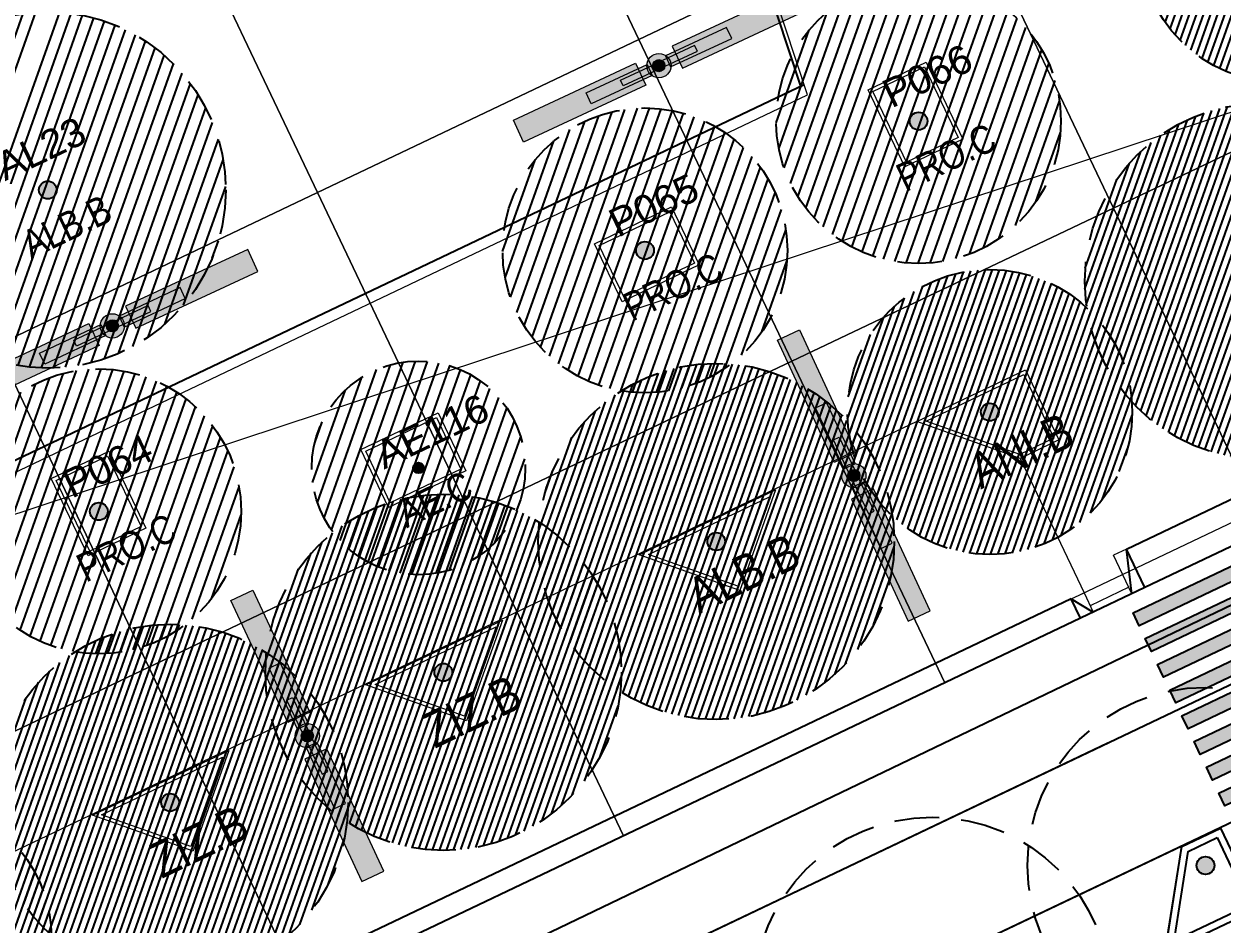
# Model space of a CAD drawing. Header units: metres. Extents: x -686 to 1359326, y 0 to 5497342.
# Drawn here: x 679985.18 to 680018.83, y 2748680.14 to 2748705.41 of the extents above; entities that cross this region are included whole.
import ezdxf
from ezdxf import colors
from ezdxf.entities.mleader import LeaderData, LeaderLine
from ezdxf.enums import TextEntityAlignment as Align
from ezdxf.math import Vec2, Vec3

# ---------------------------------------------------------------- set-up
doc = ezdxf.new("R2010")
doc.units = ezdxf.units.M
doc.header["$LTSCALE"] = 5
for name, pattern in [('XREF_MON_EIT SUPPORT$0$LIM ACERAS$0$PHANTOM2', [1.25, 0.625, -0.125, 0.125, -0.125, 0.125, -0.125]), ('XREF_MON_SFT_SIDEWALK VEGETATION$0$HIDDEN', [0.375, 0.25, -0.125]), ('XREF_MON_SFT_TREES$0$HIDDEN', [0.375, 0.25, -0.125])]:
    doc.linetypes.add(name, pattern=pattern)
for name, color, linetype in [('00_XREF_MON_EIT SUPPORT', 7, 'Continuous'), ('00_XREF_MON_GENERAL LAYOUT', 7, 'Continuous'), ('00_XREF_MON_SHRUBS', 7, 'Continuous'), ('00_XREF_MON_TREES', 250, 'Continuous'), ('00_XREF_MON_URBAN CONTEXT', 7, 'Continuous'), ('XREF_MON_EIT SUPPORT$0$02-L-Material Change', 253, 'Continuous'), ('XREF_MON_EIT SUPPORT$0$02-L-Painted line', 254, 'Continuous'), ('XREF_MON_EIT SUPPORT$0$02-L-Parking', 252, 'Continuous'), ('XREF_MON_EIT SUPPORT$0$02-L-PINTURA', 253, 'Continuous'), ('XREF_MON_EIT SUPPORT$0$L-Eje directivo', 21, 'XREF_MON_EIT SUPPORT$0$LIM ACERAS$0$PHANTOM2'), ('XREF_MON_EIT SUPPORT$0$L-Límite Acera', 9, 'Continuous'), ('XREF_MON_GENERAL_LAYOUT$0$02-L-Edge Line Stair +10cm', 6, 'Continuous'), ('XREF_MON_GENERAL_LAYOUT$0$02-L-Edge Line Step -10cm', 6, 'Continuous'), ('XREF_MON_GENERAL_LAYOUT$0$02-L-Plan Change', 8, 'Continuous'), ('XREF_MON_SFT_SIDEWALK VEGETATION$0$SL_TREE_CANOPY', 251, 'XREF_MON_SFT_SIDEWALK VEGETATION$0$HIDDEN'), ('XREF_MON_SFT_SIDEWALK VEGETATION$0$SL_TREE_HATCH_ACACIA_NILOTICA', 252, 'Continuous'), ('XREF_MON_SFT_SIDEWALK VEGETATION$0$SL_TREE_HATCH_ALBIZIA_LEBBECK', 252, 'Continuous'), ('XREF_MON_SFT_SIDEWALK VEGETATION$0$SL_TREE_HATCH_ZIZIPHUS_SPINA', 252, 'Continuous'), ('XREF_MON_SFT_SIDEWALK VEGETATION$0$SL_TREE_LEGEND', 7, 'Continuous'), ('XREF_MON_SFT_SIDEWALK VEGETATION$0$SL_TREE_TRUNK', 251, 'Continuous'), ('XREF_MON_SFT_SIDEWALK VEGETATION$0$Trees_out_of_scope', 7, 'Continuous'), ('XREF_MON_SFT_TREES$0$SL_TREE_ACACIA_ETBAICA', 252, 'Continuous'), ('XREF_MON_SFT_TREES$0$SL_TREE_ALBIZIA_LEBBECK', 252, 'Continuous'), ('XREF_MON_SFT_TREES$0$SL_TREE_CANOPY', 250, 'XREF_MON_SFT_TREES$0$HIDDEN'), ('XREF_MON_SFT_TREES$0$SL_TREE_ID', 250, 'Continuous'), ('XREF_MON_SFT_TREES$0$SL_TREE_LEGEND', 250, 'Continuous'), ('XREF_MON_SFT_TREES$0$SL_TREE_PROSOPIS_CINERARIA', 252, 'Continuous'), ('XREF_MON_SFT_TREES$0$SL_TREE_TRUNK', 250, 'Continuous'), ('XREF_MON_URBAN CONTEXT$0$Streets', 7, 'Continuous'), ('XREF_MON_URBAN CONTEXT$0$XREF_MON_EIT SUPPORT', 7, 'Continuous')]:
    doc.layers.add(name, color=color, linetype=linetype)
for name, color, linetype, true_color in [('00_XREF_MON_HSC_LIGHTING DESIGN', 7, 'Continuous', 0xffffff), ('XREF_MON_SFT_SIDEWALK VEGETATION$0$SL_TREE_ACACIA_NILOTICA', 7, 'Continuous', 0x264d00), ('XREF_MON_SFT_SIDEWALK VEGETATION$0$SL_TREE_ALBIZIA_LEBBECK', 7, 'Continuous', 0x9ec82d), ('XREF_MON_SFT_SIDEWALK VEGETATION$0$SL_TREE_ZIZIPHUS_SPINA', 7, 'Continuous', 0x9ec82d)]:
    doc.layers.add(name, color=color, linetype=linetype, true_color=true_color)
for name, color, linetype, lineweight in [('XREF_MON_GENERAL_LAYOUT$0$02-L-Corbes de Nivell 0.50m', 33, 'Continuous', 5), ('XREF_MON_GENERAL_LAYOUT$0$02-L-Material Change', 251, 'Continuous', 5), ('XREF_MON_GENERAL_LAYOUT$0$04-BK-Tree Pit', 6, 'Continuous', 5), ('XREF_MON_HSC_LIGHTING DESIGN$0$02-L-Lighting System type 3', 252, 'Continuous', 13), ('XREF_MON_HSC_LIGHTING DESIGN$0$02-L-Lighting System type 3 E', 252, 'Continuous', 13), ('XREF_MON_HSC_LIGHTING DESIGN$0$02-L-Lighting System type 3 EE', 252, 'Continuous', 13), ('XREF_MON_SFT_SHRUBS$0$00-Signage', 7, 'Continuous', 0)]:
    doc.layers.add(name, color=color, linetype=linetype, lineweight=lineweight)
doc.layers.add('XREF_MON_SFT_TREES$0$00-GRID_PLANTATION', color=7, linetype='Continuous', lineweight=0, true_color=0xff9c7a)
doc.styles.add('XREF_MON_GENERAL_LAYOUT$0$Standard', font='arial.ttf')
doc.styles.add('XREF_MON_SFT_SHRUBS$0$TER-200', font='ARIALN.TTF', dxfattribs={"height": 1})
doc.styles.add('XREF_MON_SFT_SIDEWALK VEGETATION$0$TER-200', font='ARIALN.TTF', dxfattribs={"height": 1})
doc.styles.add('XREF_MON_SFT_TREES$0$Standard', font='arial.ttf')
doc.styles.add('XREF_MON_SFT_TREES$0$TER-200', font='ARIALN.TTF', dxfattribs={"height": 1})
pattern_1 = [(45, (0, 0), (-0.2245064030267289, 0.2245064030267289), [])]
pattern_2 = [(45.00000000005231, (-3517286.112951742, -2971622.37730958), (-0.1325827270286417, 0.1325827270283996), [])]

# ---------------------------------------------------------------- blocks, each defined once
blk = doc.blocks.new('XREF_MON_GENERAL_LAYOUT$0$ALCORQUE RECTANGULAR')
blk.add_lwpolyline([(679903.3910631917, 2748647.421189263), (679902.7023302435, 2748648.868350914), (679904.6888161644, 2748649.813908814), (679905.3775901177, 2748648.366487041)], close=True)
at = {"layer": 'XREF_MON_GENERAL_LAYOUT$0$02-L-Material Change'}
blk.add_lwpolyline([(679903.3438421336, 2748647.287693149), (679902.5689206708, 2748648.915973995), (679904.7360313635, 2748649.947401842), (679905.5109527239, 2748648.318961552)], close=True, dxfattribs=at)
blk = doc.blocks.new('XREF_MON_GENERAL_LAYOUT$0$Alcorque Parking 8m2')
blk.add_lwpolyline([(2.315959051949903, 1.23127434682101), (-0.1893229587003589, 2.120994783937931), (-1.079043395351619, -0.3842872260138392)], close=True)
at = {"layer": 'XREF_MON_GENERAL_LAYOUT$0$02-L-Material Change'}
blk.add_lwpolyline([(2.576925800531171, 1.244714117143303), (-0.2500908271176741, 2.248694690410048), (-1.254071400151588, -0.5783219360746443)], close=True, dxfattribs=at)
blk = doc.blocks.new('XREF_MON_GENERAL_LAYOUT$0$Tree Pit Ford')
at = {"ltscale": 0.3}
blk.add_lwpolyline([(-0.04503677110187709, 1.148525411263108), (1.933742323657498, -0.8299322267994285), (-1.103674464626238, -0.8299322263337672), (-1.103676337515935, 1.148525411263108)], close=True, dxfattribs=at)
at = {"layer": 'XREF_MON_GENERAL_LAYOUT$0$02-L-Material Change', "ltscale": 0.3}
blk.add_lwpolyline([(-0.003620173083618283, 1.248525411356241), (2.175191417336464, -0.9299322268925607), (-1.203674369724467, -0.9299322268925607), (-1.20367643237114, 1.248525410890579)], close=True, dxfattribs=at)
blk = doc.blocks.new('XREF_MON_GENERAL_LAYOUT')
at = {"layer": 'XREF_MON_GENERAL_LAYOUT$0$02-L-Corbes de Nivell 0.50m', "ltscale": 0.3}
blk.add_lwpolyline([(680021.3309762111, 2748692.473655354), (679982.0757005402, 2748673.79412451), (679987.7156945987, 2748675.813529909)], dxfattribs=at)
at = {"layer": 'XREF_MON_GENERAL_LAYOUT$0$02-L-Edge Line Stair +10cm', "elevation": -1.598575026168173e-05}
blk.add_lwpolyline([(680016.6585080976, 2748689.585831408), (680014.8520041001, 2748688.726181169)], dxfattribs=at)
at = {"layer": 'XREF_MON_GENERAL_LAYOUT$0$02-L-Edge Line Step -10cm'}
blk.add_line((680007.0891673411, 2748703.701991932), (679982.1642015628, 2748691.841289224), dxfattribs=at)
blk.add_lwpolyline([(680006.9981609547, 2748703.658685968), (679988.6209327433, 2748759.302563555)], dxfattribs=at)
at = {"layer": 'XREF_MON_GENERAL_LAYOUT$0$02-L-Material Change', "ltscale": 0.3}
for p, q in [((680010.2557931317, 2748694.245123823), (679944.883640382, 2748663.137371215)), ((680016.297318274, 2748689.413953802, -1.598575392351805e-05), (680015.7816863557, 2748690.4975237, -1.598575392351805e-05)), ((680016.2113796206, 2748689.594548786, -1.598575392351805e-05), (680015.1272559845, 2748689.078652258, -1.598575392351805e-05))]:
    blk.add_line(p, q, dxfattribs=at)
blk.add_lwpolyline([(679963.7161530167, 2748747.704932892), (679982.2590168024, 2748691.554173504), (680007.1839780379, 2748703.414905695), (679988.6170054437, 2748759.633327978)], close=True, dxfattribs=at)
blk.add_lwpolyline([(680013.1592727575, 2748693.214252301), (680014.9553782293, 2748689.439843167)], dxfattribs=at)
for points, elevation in [([(680016.1428763213, 2748690.669401007), (680015.781686355, 2748690.497523702)], 1.598152019868415e-05), ([(680014.5941884043, 2748689.267964403), (680014.955378678, 2748689.439842224)], 1.598149147206563e-05), ([(680014.9553786782, 2748689.439842224), (680015.2131946374, 2748688.898057275)], -1.598575338909625e-05)]:
    blk.add_lwpolyline(points, dxfattribs=dict(at, elevation=elevation))
at = {"layer": 'XREF_MON_GENERAL_LAYOUT$0$02-L-Plan Change', "lineweight": 0, "ltscale": 0.2}
blk.add_line((680023.1685118204, 2748704.271951858), (679975.5664207998, 2748688.551407685), dxfattribs=at)
at = {"layer": 'XREF_MON_GENERAL_LAYOUT$0$02-L-Plan Change'}
for p, q in [((680016.1428763219, 2748690.669401007, -2.118978473240239e-09), (680020.838345881, 2748692.903805989, 1.598160770827626e-05)), ((680021.3539778005, 2748691.82023609, -1.598575081829598e-05), (680016.6585081903, 2748689.585831213, -1.598575701507994e-05)), ((680014.594185969, 2748689.267969521, -2.131492934417782e-09), (679946.0052827335, 2748656.629473297, 1.598355049041802e-05)), ((680014.8558522876, 2748688.728581885), (679946.2673788965, 2748656.089802642))]:
    blk.add_line(p, q, dxfattribs=at)
for points, elevation in [([(680016.6585081902, 2748689.585831214), (680016.1428763216, 2748690.669401007)], -2.118942619653565e-09), ([(680016.2973181312, 2748689.413954102), (680016.1428763219, 2748690.669401007)], -2.118978473267344e-09), ([(680014.8520041001, 2748688.726181169), (680014.5941884045, 2748689.267964403)], -2.131492934424558e-09), ([(680014.5941884043, 2748689.267964403), (680015.2131946372, 2748688.898057275)], 1.598149147206564e-05)]:
    blk.add_lwpolyline(points, dxfattribs=dict(at, elevation=elevation))
at = {"layer": 'XREF_MON_GENERAL_LAYOUT$0$04-BK-Tree Pit'}
for name, p, rotation in [('XREF_MON_GENERAL_LAYOUT$0$ALCORQUE RECTANGULAR', (3428658.836403655, 2068798.825638349), 90), ('XREF_MON_GENERAL_LAYOUT$0$Tree Pit Ford', (680012.6188447902, 2748694.339856293), 205.4481098862595), ('XREF_MON_GENERAL_LAYOUT$0$ALCORQUE RECTANGULAR', (3428635.893190401, 2068787.907731846), 90)]:
    blk.add_blockref(name, p, dxfattribs=dict(at, rotation=rotation))
for p in [(98.63328612863552, 50.32312189880759), (92.07467113889288, 44.54512504581362)]:
    blk.add_blockref('XREF_MON_GENERAL_LAYOUT$0$ALCORQUE RECTANGULAR', p, dxfattribs=at)
at = {"layer": 'XREF_MON_GENERAL_LAYOUT$0$04-BK-Tree Pit', "xscale": -0.9999999999999992, "rotation": 230.8937524196276}
for p in [(680003.6999347965, 2748691.112993632), (679996.0246273453, 2748687.460580109), (679988.3387674206, 2748683.803244412)]:
    blk.add_blockref('XREF_MON_GENERAL_LAYOUT$0$Alcorque Parking 8m2', p, dxfattribs=at)
at = {"style": 'XREF_MON_GENERAL_LAYOUT$0$Standard'}
for tag, height, rotation, p in [('604,00', 1, 330.2642936667779, (679905.770310239, 2748776.557787406)), ('603,00', 1, 330.2642936667779, (679901.860927013, 2748753.477248972)), ('600,00', 1, 133.8259836638873, (679944.5968217494, 2748745.152639077)), ('602,00', 1, 330.2642936667779, (679883.3191980837, 2748738.726865312)), ('601,00', 1, 117.8905743169221, (679920.9720408977, 2748732.870057053)), ('601,00', 1, 330.2642936667779, (679864.7774691544, 2748723.976481652)), ('600,00', 1, 40.88332108062335, (679777.4053656742, 2748705.443575754, 1.169999999973397)), ('602,00', 1, 330.2642936667779, (679941.2749349186, 2748705.483031567)), ('601,00', 1, 40.88332108062335, (679701.7983696235, 2748703.888586182, 1.169999999973397)), ('598,00', 0.9999999999999999, 62.09100844466732, (679810.2666232066, 2748702.618736548)), ('600,00', 1, 330.2642936667779, (679877.7814736818, 2748691.131234986)), ('600,00', 0.9999999999999999, 19.55108886768879, (679920.4438211058, 2748685.495504646)), ('601,00', 1, 330.2642936667779, (679934.8129193163, 2748683.803636156)), ('599,00', 1, 330.2642936667779, (679854.5671008349, 2748679.061113989)), ('600,00', 1, 88.39282059591216, (679743.9134691327, 2748675.571576328)), ('599,00', 0.9999999999999998, 20.60862043003912, (679924.2598928241, 2748675.216416284)), ('601,00', 1, 88.39282059591216, (679728.0345944045, 2748671.317844195, -2)), ('602,00', 1, 88.39282059591216, (679711.8257639392, 2748665.966083916, -1)), ('603,00', 1, 88.39282059591216, (679695.6151318625, 2748660.611015213)), ('599,00', 1, 40.88332108062335, (679788.8072719976, 2748655.829159783, 1.169999999973397)), ('601,00', 1, 40.88332108062335, (679627.6123405045, 2748644.602575284, 1.169999999973397)), ('603,00', 0.9999999999999999, 41.70580600405471, (679702.4989019763, 2748628.484392532, 1.169999999925494)), ('600,00', 1, 40.88332108062335, (679645.924961585, 2748597.926138933, 1.169999999973397)), ('599,00', 1, 34.22767859632935, (679673.5743901337, 2748555.136007577, 5.33999999991769))]:
    blk.add_attdef(tag, text='', height=height, rotation=rotation, dxfattribs=at).set_placement(p, align=Align.MIDDLE)
at = {"ltscale": 0.3, "style": 'XREF_MON_GENERAL_LAYOUT$0$Standard'}
for tag, height, rotation, p in [('603,50', 1, 330.2642936667779, (679911.500620042, 2748760.570188188)), ('602,50', 1, 330.2642936667779, (679892.8646878856, 2748745.846442295)), ('600,50', 1, 133.8259836638873, (679933.0482653556, 2748738.729379551)), ('601,50', 1, 330.2642936667779, (679873.5807466183, 2748731.671495228)), ('601,50', 0.9999999999999999, 101.285674792814, (679909.5220062692, 2748726.945334854)), ('602,50', 1, 330.2642936667779, (679948.6248547818, 2748713.859774644)), ('600,50', 1, 39.60595393010205, (679743.242567131, 2748706.971262414)), ('600,50', 1, 330.2642936667779, (679880.2659989139, 2748702.726026631)), ('600,50', 0.9999999999999999, 17.35374479888441, (679917.6150982407, 2748690.553931213)), ('599,50', 1, 330.2642936667779, (679867.1974978975, 2748684.716235158)), ('599,50', 0.9999999999999999, 18.89438680505554, (679921.7103896159, 2748680.578430657)), ('599,50', 1, 39.60595393010205, (679778.9914550197, 2748677.241243556)), ('600,50', 1, 88.39282059591216, (679735.9248694875, 2748673.586085743)), ('601,50', 1, 88.39282059591216, (679719.9062925801, 2748668.580993867)), ('602,50', 1, 88.39282059591216, (679703.4737899266, 2748663.451811911)), ('598,50', 1, 330.2642936667779, (679861.7651457089, 2748662.396830559)), ('601,50', 1, 39.60595393010205, (679610.5132742386, 2748662.061190253)), ('600,00', 0.9999999999999999, 41.70580600405471, (679752.30764285, 2748637.685423907)), ('601,00', 0.9999999999999999, 41.70580600405471, (679736.0440844187, 2748634.537594622)), ('599,00', 0.9999999999999999, 35.08346035422691, (679763.0433427037, 2748634.41500971, 1.169999999925494)), ('602,00', 0.9999999999999999, 41.70580600405471, (679720.1743132578, 2748633.095905716, 1.169999999925494)), ('600,00', 0.9999999999999999, 35.08346035422691, (679747.0628417195, 2748629.903108784, 1.169999999925494)), ('601,00', 0.9999999999999999, 35.08346035422691, (679731.2455695962, 2748625.23889635, 1.169999999925494)), ('600,50', 1, 39.60595393010205, (679636.919713499, 2748621.33866227)), ('602,00', 0.9999999999999999, 35.08346035422691, (679715.3997742002, 2748620.639385471, 1.169999999925494)), ('599,50', 1, 28.76039513677905, (679659.4816038228, 2748574.323313434))]:
    blk.add_attdef(tag, text='', height=height, rotation=rotation, dxfattribs=at).set_placement(p, align=Align.MIDDLE)
blk = doc.blocks.new('*U115')
h = blk.add_hatch(color=256)
h.dxf.hatch_style = 1
h.paths.add_polyline_path([(7.522864528766195, 14.14885270605765), (7.522864528766195, 14.54885270549886), (13.52286452830053, 14.54885270540573), (13.52286452783487, 14.14885270549886)])
h = blk.add_hatch(color=256)
h.dxf.hatch_style = 1
h.paths.add_polyline_path([(7.522864527834873, 13.34885270605765), (7.522864527834873, 13.74885270549886), (13.52286452736921, 13.74885270540573), (13.52286452690355, 13.34885270549886)])
h = blk.add_hatch(color=256)
h.dxf.hatch_style = 1
h.paths.add_polyline_path([(7.52286452690355, 12.54885270605765), (7.52286452690355, 12.94885270549886), (13.52286452643789, 12.94885270540573), (13.52286452597223, 12.54885270549886)])
h = blk.add_hatch(color=256)
h.dxf.hatch_style = 1
h.paths.add_polyline_path([(7.522864525972228, 11.74885270605765), (7.522864525972228, 12.14885270549886), (13.52286452550657, 12.14885270540573), (13.52286452504091, 11.74885270549886)])
h = blk.add_hatch(color=256)
h.dxf.hatch_style = 1
h.paths.add_polyline_path([(7.522864525040907, 10.94885270605765), (7.522864525040907, 11.34885270549886), (13.52286452457525, 11.34885270540573), (13.52286452410958, 10.94885270549886)])
h = blk.add_hatch(color=256)
h.dxf.hatch_style = 1
h.paths.add_polyline_path([(7.522864524109584, 10.14885270605765), (7.522864524109584, 10.54885270549886), (13.52286452364392, 10.54885270540573), (13.52286452317826, 10.14885270549886)])
h = blk.add_hatch(color=256)
h.dxf.hatch_style = 1
h.paths.add_polyline_path([(7.522864523178262, 9.348852706057654), (7.522864523178262, 9.74885270549886), (13.5228645227126, 9.748852705405728), (13.52286452224694, 9.34885270549886)])
h = blk.add_hatch(color=256)
h.dxf.hatch_style = 1
h.paths.add_polyline_path([(7.522864522246939, 8.548852706057653), (7.522864522246939, 8.94885270549886), (13.52286452178128, 8.948852705405727), (13.52286452131562, 8.54885270549886)])
at = {"layer": 'XREF_MON_EIT SUPPORT$0$02-L-PINTURA'}
for points in [[(7.522864528766195, 14.14885270605765), (7.522864528766195, 14.54885270549886), (13.52286452830053, 14.54885270540573), (13.52286452783487, 14.14885270549886)], [(7.522864527834873, 13.34885270605766), (7.522864527834873, 13.74885270549886), (13.52286452736921, 13.74885270540573), (13.52286452690355, 13.34885270549886)], [(7.52286452690355, 12.54885270605766), (7.52286452690355, 12.94885270549886), (13.52286452643789, 12.94885270540573), (13.52286452597223, 12.54885270549886)], [(7.522864525972228, 11.74885270605766), (7.522864525972228, 12.14885270549886), (13.52286452550657, 12.14885270540573), (13.52286452504091, 11.74885270549886)], [(7.522864525040907, 10.94885270605766), (7.522864525040907, 11.34885270549886), (13.52286452457525, 11.34885270540573), (13.52286452410958, 10.94885270549886)], [(7.522864524109584, 10.14885270605765), (7.522864524109584, 10.54885270549886), (13.52286452364392, 10.54885270540573), (13.52286452317826, 10.14885270549886)], [(7.522864523178262, 9.348852706057656), (7.522864523178262, 9.748852705498862), (13.5228645227126, 9.748852705405728), (13.52286452224694, 9.34885270549886)], [(7.522864522246939, 8.548852706057655), (7.522864522246939, 8.948852705498862), (13.52286452178128, 8.948852705405727), (13.52286452131562, 8.54885270549886)]]:
    blk.add_lwpolyline(points, close=True, dxfattribs=at)
blk = doc.blocks.new('XREF_MON_EIT SUPPORT$0$parking cada 2')
at = {"layer": 'XREF_MON_EIT SUPPORT$0$02-L-Parking', "color": 254}
for points in [[(679765.5123065282, 2748757.786415329), (679768.1293789488, 2748756.263031906), (679760.716861614, 2748752.736295719), (679759.6467475942, 2748754.995692824), (679765.5122982124, 2748757.786420169)], [(679753.7813785765, 2748752.204571188), (679753.3126710895, 2748749.212903024), (679760.7249484209, 2748752.740143606), (679759.6467475944, 2748754.995692824), (679753.7813800658, 2748752.204580694)]]:
    blk.add_lwpolyline(points, dxfattribs=at)
blk = doc.blocks.new('XREF_MON_EIT SUPPORT$0$ALCORQUE 2')
at = {"layer": 'XREF_MON_EIT SUPPORT$0$02-L-Material Change', "color": 254, "ltscale": 7}
for points in [[(653177.5542941114, 2717293.445126073), (653176.4188951496, 2717295.67242695), (653173.8187238327, 2717294.346951867), (653176.4764821143, 2717292.895695758)], [(653177.2852781244, 2717293.532478226), (653176.3315429963, 2717295.403410963), (653174.2471732731, 2717294.340873232), (653176.4796902298, 2717293.1218181)]]:
    blk.add_lwpolyline(points, close=True, dxfattribs=at)
blk = doc.blocks.new('XREF_MON_EIT SUPPORT')
at = {"layer": 'XREF_MON_EIT SUPPORT$0$L-Eje directivo', "color": 32, "ltscale": 10}
blk.add_line((680128.4989099756, 2748738.930631768), (679429.1983649284, 2748406.157711191), dxfattribs=at)
blk.add_lwpolyline([(679594.4944364354, 2748669.760845549), (679960.6510241738, 2748844.00181334), (680032.4099104856, 2748693.205203378), (679666.2523477412, 2748518.963495133), (679594.4934041499, 2748669.760354322)], dxfattribs=at)
at = {"layer": 'XREF_MON_EIT SUPPORT$0$L-Límite Acera'}
blk.add_lwpolyline([(680047.8561885814, 2748696.679469883), (679844.5162649591, 2748599.91711084, 0.4422188984430337), (679839.6294810534, 2748586.902607119)], format="xyb", dxfattribs=at)
at = {"layer": 'XREF_MON_EIT SUPPORT$0$02-L-Material Change', "color": 254, "xscale": -1, "rotation": 232.4592640808437}
blk.add_blockref('XREF_MON_EIT SUPPORT$0$ALCORQUE 2', (-1872576.041391488, 3886480.80374106), dxfattribs=at)
at = {"layer": 'XREF_MON_EIT SUPPORT$0$02-L-Painted line'}
for name, p, rotation in [('*U115', (680024.8683101262, 2748702.406097087), 205.4458425004114), ('XREF_MON_EIT SUPPORT$0$parking cada 2', (1359771.015568217, 5497431.53667524), 180)]:
    blk.add_blockref(name, p, dxfattribs=dict(at, rotation=rotation))
blk = doc.blocks.new('XREF_MON_URBAN CONTEXT')
at = {"layer": 'XREF_MON_URBAN CONTEXT$0$Streets'}
blk.add_lwpolyline([(679419.2885999996, 2748401.1395), (679493.3691999997, 2748436.7054), (679579.8354000003, 2748478.217900001), (679668.0080000005, 2748520.5495), (679752.8272000003, 2748561.2711), (679827.3162000002, 2748597.033199999), (680028.8271000003, 2748693.778200001), (680121.2297, 2748738.140499999), (680121.2629000004, 2748738.156300001)], dxfattribs=at)
at = {"layer": 'XREF_MON_URBAN CONTEXT$0$XREF_MON_EIT SUPPORT'}
blk.add_blockref('XREF_MON_EIT SUPPORT', (0, 0), dxfattribs=at)
blk = doc.blocks.new('*U433')
h = blk.add_hatch(color=256)
h.dxf.hatch_style = 1
h.paths.add_polyline_path([(-0.27432688854282, 0.1852884088690478), (-1.07410062239816, 1.900408715963596), (-0.765378967121142, 2.044367988057557), (0.03439476673419822, 0.329247680963009)])
h = blk.add_hatch(color=256)
h.dxf.hatch_style = 1
edge = h.paths.add_edge_path()
edge.add_arc((1.931810335520421e-10, -1.963003093408133e-10), 0.1703183287691064, 0, 360)
h = blk.add_hatch(color=193)
h.dxf.hatch_style = 1
h.paths.add_polyline_path([(-0.03439476862356131, -0.3292476825818736), (0.765378965231779, -2.044367989676422), (1.074100620508798, -1.900408717582461), (0.2743268866534579, -0.1852884104879123)])
blk.add_lwpolyline([(-0.27432688854282, 0.1852884088690478), (-1.07410062239816, 1.900408715963596), (-0.765378967121142, 2.044367988057557), (0.03439476673419822, 0.329247680963009)], close=True)
at = {"color": 193}
blk.add_lwpolyline([(-0.03439476875131232, -0.3292476824763694), (0.7653789651040279, -2.044367989570918), (1.074100620381047, -1.900408717476957), (0.274326886525707, -0.1852884103824082)], close=True, dxfattribs=at)
blk.add_circle((1.931810335520421e-10, -1.963003093408133e-10), 0.1703183287691064)
blk = doc.blocks.new('*U444')
h = blk.add_hatch(color=256)
h.dxf.hatch_style = 1
h.paths.add_polyline_path([(-0.09791052380267347, -0.1449604408292663), (-1.004218310839323, -0.5675787025699656), (-1.080289597952649, -0.4044433009033684), (-0.1739818109159995, 0.01817496083733083)])
edge = h.paths.add_edge_path()
edge.add_arc((1.931806110932353e-10, -1.962997360199113e-10), 0.09, 0, 360)
h.paths.add_polyline_path([(0.1739818118945947, -0.01817496249998048), (1.080289598931245, 0.4044432992407188), (1.004218311817919, 0.5675787009073159), (0.09791052478126888, 0.1449604391666167)])
for points in [[(0.1739818118945947, -0.01817496249998048), (1.080289598931245, 0.4044432992407188), (1.004218311817919, 0.5675787009073159), (0.09791052478126888, 0.1449604391666167)], [(-0.09791052380267347, -0.1449604408292663), (-1.004218310839323, -0.5675787025699656), (-1.080289597952649, -0.4044433009033684), (-0.1739818109159995, 0.01817496083733083)]]:
    blk.add_lwpolyline(points, close=True)
blk.add_circle((1.931806110932353e-10, -1.962997360199113e-10), 0.09)
blk = doc.blocks.new('*U442')
h = blk.add_hatch(color=256)
h.dxf.hatch_style = 1
h.paths.add_polyline_path([(-0.1449604403722791, 0.09791052374380259), (-0.5675787021129781, 1.004218310780453), (-0.4044433004463805, 1.080289597893779), (0.01817496129431841, 0.1739818108571288)])
edge = h.paths.add_edge_path(flags=17)
edge.add_arc((2.606878104240723e-10, -2.520512683129329e-10), 0.08999999999999998, 115, 474.9999999999999)
h = blk.add_hatch(color=256)
h.dxf.hatch_style = 1
h.paths.add_polyline_path([(-0.01817496211049923, -0.1739818118977145), (0.4044432996301998, -1.080289598934364), (0.5675787012967964, -1.004218311821039), (0.1449604395560976, -0.09791052478438887)])
blk.add_lwpolyline([(-0.144960440439785, 0.09791052379955366), (-0.567578702180484, 1.004218310836203), (-0.4044433005138868, 1.080289597949529), (0.01817496122681215, 0.1739818109128797)], close=True)
at = {"color": 9}
blk.add_lwpolyline([(-0.01817496211049923, -0.1739818118977145), (0.4044432996301998, -1.080289598934364), (0.5675787012967964, -1.004218311821039), (0.1449604395560976, -0.09791052478438887)], close=True, dxfattribs=at)
blk.add_circle((1.931815370363675e-10, -1.96300407207149e-10), 0.08999999999999998)
blk = doc.blocks.new('*U434')
h = blk.add_hatch(color=256)
h.dxf.hatch_style = 1
h.paths.add_polyline_path([(-0.1852884088721674, -0.2743268889323017), (-1.900408715966716, -1.074100622787642), (-2.044367988060677, -0.7653789675106238), (-0.3292476809661287, 0.03439476634471651)])
h.paths.add_polyline_path([(0.3292476824732498, -0.03439476914079393), (2.044367989567798, 0.7653789647145463), (1.900408717473837, 1.074100619991565), (0.1852884103792889, 0.2743268861362245)])
h = blk.add_hatch(color=256)
h.dxf.hatch_style = 1
edge = h.paths.add_edge_path()
edge.add_arc((1.931810335520421e-10, -1.963003093408133e-10), 0.1703183287691064, 0, 360)
for points in [[(0.3292476824732498, -0.03439476914079393), (2.044367989567798, 0.7653789647145463), (1.900408717473837, 1.074100619991565), (0.1852884103792889, 0.2743268861362245)], [(-0.1852884088721674, -0.2743268889323017), (-1.900408715966716, -1.074100622787642), (-2.044367988060677, -0.7653789675106238), (-0.3292476809661287, 0.03439476634471651)]]:
    blk.add_lwpolyline(points, close=True)
blk.add_circle((1.931810335520421e-10, -1.963003093408133e-10), 0.1703183287691064)
blk = doc.blocks.new('XREF_MON_HSC_LIGHTING DESIGN')
at = {"layer": 'XREF_MON_HSC_LIGHTING DESIGN$0$02-L-Lighting System type 3'}
for p in [(680003.0129046947, 2748704.237240253), (679987.6620862691, 2748696.932969334)]:
    blk.add_blockref('*U444', p, dxfattribs=at)
at = {"layer": 'XREF_MON_HSC_LIGHTING DESIGN$0$02-L-Lighting System type 3', "rotation": 0.4481432006725686}
for p in [(680008.487896853, 2748692.730874804), (679993.1370784274, 2748685.426603885)]:
    blk.add_blockref('*U442', p, dxfattribs=at)
at = {"layer": 'XREF_MON_HSC_LIGHTING DESIGN$0$02-L-Lighting System type 3 E', "rotation": 359.9920404794511}
for name, p in [('*U434', (680003.0128894222, 2748704.237232994)), ('*U434', (679987.6620560045, 2748696.93295494)), ('*U433', (680008.487896851, 2748692.730874809)), ('*U433', (679993.1380522489, 2748685.427067259))]:
    blk.add_blockref(name, p, dxfattribs=at)
at = {"layer": 'XREF_MON_HSC_LIGHTING DESIGN$0$02-L-Lighting System type 3 EE', "xscale": 2, "yscale": 2, "zscale": 2, "rotation": 359.9920404794511}
for name, p in [('*U434', (680003.0128894222, 2748704.237232994)), ('*U434', (679987.6620560045, 2748696.93295494)), ('*U433', (680008.487896851, 2748692.730874809)), ('*U433', (679993.1380522489, 2748685.427067259))]:
    blk.add_blockref(name, p, dxfattribs=at)
blk = doc.blocks.new('XREF_MON_SFT_TREES$0$Acacia etbaica')
h = blk.add_hatch()
h.set_pattern_fill('ANSI31', color=256, scale=0.1)
h.set_pattern_definition(pattern_1)
edge = h.paths.add_edge_path()
edge.add_arc((4.440892098500626e-16, -1.110223024625157e-15), 3.000000000000001, 0, 360)
at = {"layer": 'XREF_MON_SFT_TREES$0$SL_TREE_TRUNK'}
h = blk.add_hatch(color=256, dxfattribs=at)
h.dxf.hatch_style = 1
edge = h.paths.add_edge_path()
edge.add_arc((-4.190951585769653e-09, -3.725290298461914e-09), 0.1500002332421871, 286.4511275051879, 569.1271037239628)
edge.add_arc((-2.328306436538696e-09, 2.328306436538696e-09), 0.1500002378014961, 209.127105287983, 286.4511261276718)
at = {"layer": 'XREF_MON_SFT_TREES$0$SL_TREE_CANOPY'}
blk.add_circle((0, 0), 3, dxfattribs=at)
at = {"layer": 'XREF_MON_SFT_TREES$0$SL_TREE_TRUNK'}
for radius in [0.1500002332387778, 0.150000232560115]:
    blk.add_circle((-4.190951585769653e-09, -3.725290298461914e-09), radius, dxfattribs=at)
at = {"layer": 'XREF_MON_SFT_TREES$0$SL_TREE_ID', "style": 'XREF_MON_SFT_TREES$0$Standard'}
blk.add_attdef('ID', (-0.8932882340763868, 0.3719346012949387), '', height=0.8, rotation=0.000420918299423, dxfattribs=at)
at = {"layer": 'XREF_MON_SFT_TREES$0$SL_TREE_LEGEND', "insert": (-1.03268935325265, -0.5916003125882874), "char_height": 0.8, "attachment_point": 1, "rotation": 0.012362144577741912, "style": 'XREF_MON_SFT_TREES$0$TER-200'}
blk.add_mtext_dynamic_manual_height_columns('AE.C', width=38.77952334683659, gutter_width=12.5, heights=[0], dxfattribs=at)
blk = doc.blocks.new('XREF_MON_SFT_TREES$0$Prosopis_cineraria')
h = blk.add_hatch()
h.set_pattern_fill('ANSI31', color=256, scale=0.1)
h.set_pattern_definition(pattern_1)
edge = h.paths.add_edge_path()
edge.add_arc((-1.862645149230957e-09, -1.396983861923218e-09), 4.000000002159871, 0, 360)
at = {"layer": 'XREF_MON_SFT_TREES$0$SL_TREE_TRUNK'}
h = blk.add_hatch(color=256, dxfattribs=at)
h.dxf.hatch_style = 1
edge = h.paths.add_edge_path()
edge.add_arc((0, 0), 0.25, 0, 360)
at = {"layer": 'XREF_MON_SFT_TREES$0$SL_TREE_CANOPY', "linetype": 'XREF_MON_SFT_TREES$0$HIDDEN'}
blk.add_circle((0, 0), 4, dxfattribs=at)
at = {"layer": 'XREF_MON_SFT_TREES$0$SL_TREE_TRUNK'}
blk.add_circle((0, 0), 0.25, dxfattribs=at)
at = {"layer": 'XREF_MON_SFT_TREES$0$SL_TREE_ID', "style": 'XREF_MON_SFT_TREES$0$Standard'}
blk.add_attdef('ID', (-0.5349555176233096, 0.6443084545875202), '', height=0.8, rotation=0.000420918299423, dxfattribs=at)
at = {"layer": 'XREF_MON_SFT_TREES$0$SL_TREE_LEGEND', "insert": (-1.190907274773998, -0.8530613649636507), "char_height": 0.8, "attachment_point": 1, "style": 'XREF_MON_SFT_TREES$0$TER-200'}
blk.add_mtext_dynamic_manual_height_columns('PRO.C', width=38.77952334683659, gutter_width=12.5, heights=[0], dxfattribs=at)
blk = doc.blocks.new('XREF_MON_SFT_TREES$0$Albizia_lebbeck')
h = blk.add_hatch()
h.set_pattern_fill('ANSI31', color=256, scale=0.1)
h.set_pattern_definition(pattern_1)
edge = h.paths.add_edge_path()
edge.add_arc((0, 4.656612873077393e-10), 4.999999999981005, -25.44812939262281, 334.5518706073772)
at = {"layer": 'XREF_MON_SFT_TREES$0$SL_TREE_TRUNK'}
h = blk.add_hatch(color=256, dxfattribs=at)
h.dxf.hatch_style = 1
edge = h.paths.add_edge_path()
edge.add_arc((2.328306436538696e-10, 0), 0.2500003876001918, 0, 360)
at = {"layer": 'XREF_MON_SFT_TREES$0$SL_TREE_CANOPY', "linetype": 'XREF_MON_SFT_TREES$0$HIDDEN'}
blk.add_circle((2.328306436538696e-10, 0), 5, dxfattribs=at)
at = {"layer": 'XREF_MON_SFT_TREES$0$SL_TREE_TRUNK'}
blk.add_circle((2.328306436538696e-10, 0), 0.2500003876001918, dxfattribs=at)
at = {"layer": 'XREF_MON_SFT_TREES$0$SL_TREE_ID', "style": 'XREF_MON_SFT_TREES$0$Standard'}
blk.add_attdef('ID', (-0.9810078069718458, 0.7368421231547302), '', height=0.8, rotation=0.000420918299423, dxfattribs=at)
at = {"layer": 'XREF_MON_SFT_TREES$0$SL_TREE_LEGEND', "insert": (-1.25964832330942, -0.7561016048520699), "char_height": 0.8, "attachment_point": 1, "rotation": 0.012362144525415425, "style": 'XREF_MON_SFT_TREES$0$TER-200'}
blk.add_mtext_dynamic_manual_height_columns('ALB.B', width=38.77958347063934, gutter_width=12.50001938000959, heights=[0], dxfattribs=at)
blk = doc.blocks.new('XREF_MON_SFT_TREES')
at = {"layer": 'XREF_MON_SFT_TREES$0$00-GRID_PLANTATION'}
for points in [[(679998.1555369942, 2748714.001033408), (680007.1853164326, 2748718.297902418), (680011.4821854433, 2748709.26812298), (680002.4524060051, 2748704.971253969)], [(679989.1257575562, 2748709.704164397), (679998.1555369941, 2748714.001033408), (680002.452406005, 2748704.97125397), (679993.4226265666, 2748700.674384959)], [(680011.4821854427, 2748709.268122981), (680020.5119648809, 2748713.564991992), (680024.8088338919, 2748704.535212554), (680015.7790544536, 2748700.238343543)], [(679980.0959781178, 2748705.407295387), (679989.1257575564, 2748709.704164398), (679993.4226265668, 2748700.67438496), (679984.3928471284, 2748696.377515949)], [(680002.452406005, 2748704.97125397), (680011.4821854433, 2748709.26812298), (680015.779054454, 2748700.238343542), (680006.7492750157, 2748695.941474531)], [(679993.4226265666, 2748700.67438496), (680002.4524060051, 2748704.97125397), (680006.7492750157, 2748695.941474532), (679997.7194955773, 2748691.644605521)], [(680015.7790544531, 2748700.238343543), (680024.8088338918, 2748704.535212555), (680029.1057029024, 2748695.505433116), (680020.075923464, 2748691.208564105)], [(679984.3928471286, 2748696.377515949), (679993.4226265668, 2748700.67438496), (679997.7194955777, 2748691.644605521), (679988.6897161392, 2748687.34773651)], [(680006.7492750157, 2748695.941474532), (680015.7790544542, 2748700.238343542), (680020.0759234645, 2748691.208564104), (680011.0461440266, 2748686.911695093)], [(679975.363067691, 2748692.080646937), (679984.3928471294, 2748696.377515948), (679988.6897161402, 2748687.34773651), (679979.6599367014, 2748683.050867498)], [(679997.7194955775, 2748691.644605521), (680006.7492750157, 2748695.941474532), (680011.0461440266, 2748686.911695093), (680002.016364588, 2748682.614826083)], [(679988.6897161392, 2748687.347736511), (679997.7194955777, 2748691.644605522), (680002.0163645883, 2748682.614826083), (679992.9865851499, 2748678.317957073)], [(679979.6599367016, 2748683.050867499), (679988.68971614, 2748687.34773651), (679992.9865851507, 2748678.317957072), (679983.956805712, 2748674.02108806)]]:
    blk.add_lwpolyline(points, close=True, dxfattribs=at)
at = {"layer": 'XREF_MON_SFT_TREES$0$SL_TREE_ACACIA_ETBAICA', "rotation": 25.44812939262281}
blk.add_blockref('XREF_MON_SFT_TREES$0$Acacia etbaica', (679996.2598365499, 2748692.944480601), dxfattribs=at).add_auto_attribs({'ID': 'AE116'})
at = {"layer": 'XREF_MON_SFT_TREES$0$SL_TREE_ALBIZIA_LEBBECK', "rotation": 25.44812939262281}
blk.add_blockref('XREF_MON_SFT_TREES$0$Albizia_lebbeck', (679985.8472481074, 2748700.747073652), dxfattribs=at).add_auto_attribs({'ID': 'AL23'})
at = {"layer": 'XREF_MON_SFT_TREES$0$SL_TREE_PROSOPIS_CINERARIA', "rotation": 25.44812939262281}
for p, values in [((680010.3067524071, 2748702.681003264), {'ID': 'P066'}), ((680002.6213248494, 2748699.049726446), {'ID': 'P065'}), ((679987.2801863607, 2748691.725115455), {'ID': 'P064'})]:
    blk.add_blockref('XREF_MON_SFT_TREES$0$Prosopis_cineraria', p, dxfattribs=at).add_auto_attribs(values)
blk = doc.blocks.new('XREF_MON_SFT_SIDEWALK VEGETATION$0$Albizia_lebbeck')
at = {"layer": 'XREF_MON_SFT_SIDEWALK VEGETATION$0$SL_TREE_HATCH_ALBIZIA_LEBBECK'}
h = blk.add_hatch(dxfattribs=at)
h.set_pattern_fill('ANSI31', color=256, scale=1.500002325601152, angle=3.180554681463517e-14)
h.set_pattern_definition([(44.99999999999994, (-3517286.112954457, -2971622.377306366), (-0.1325827270285208, 0.1325827270285206), [])])
edge = h.paths.add_edge_path()
edge.add_arc((0, 4.656612873077393e-10), 4.999999999981005, -25.44812939262281, 334.5518706073772)
at = {"layer": 'XREF_MON_SFT_SIDEWALK VEGETATION$0$SL_TREE_TRUNK'}
h = blk.add_hatch(color=256, dxfattribs=at)
h.dxf.hatch_style = 1
edge = h.paths.add_edge_path()
edge.add_arc((2.328306436538696e-10, 0), 0.2500003876001918, 0, 360)
at = {"layer": 'XREF_MON_SFT_SIDEWALK VEGETATION$0$SL_TREE_CANOPY', "linetype": 'XREF_MON_SFT_SIDEWALK VEGETATION$0$HIDDEN'}
blk.add_circle((2.328306436538696e-10, 0), 5, dxfattribs=at)
at = {"layer": 'XREF_MON_SFT_SIDEWALK VEGETATION$0$SL_TREE_TRUNK'}
blk.add_circle((2.328306436538696e-10, 0), 0.2500003876001918, dxfattribs=at)
at = {"layer": 'XREF_MON_SFT_SIDEWALK VEGETATION$0$SL_TREE_LEGEND', "insert": (-1.314771543471096, -0.6361505817120303), "char_height": 1.000001550400767, "attachment_point": 1, "rotation": 0.012362144525415425, "style": 'XREF_MON_SFT_SIDEWALK VEGETATION$0$TER-200'}
blk.add_mtext_dynamic_manual_height_columns('ALB.B', width=38.77958347063934, gutter_width=12.50001938000959, heights=[0], dxfattribs=at)
blk = doc.blocks.new('XREF_MON_SFT_SIDEWALK VEGETATION$0$Ziziphus_spina_christi')
at = {"layer": 'XREF_MON_SFT_SIDEWALK VEGETATION$0$SL_TREE_HATCH_ZIZIPHUS_SPINA'}
h = blk.add_hatch(dxfattribs=at)
h.set_pattern_fill('ANSI31', color=256, scale=1.500002325601151, angle=5.233920783816363e-11)
h.set_pattern_definition(pattern_2)
edge = h.paths.add_edge_path()
edge.add_arc((-6.661338147750939e-16, -8.881784197001252e-16), 5.000000000000001, 0, 360)
at = {"layer": 'XREF_MON_SFT_SIDEWALK VEGETATION$0$SL_TREE_TRUNK'}
h = blk.add_hatch(color=256, dxfattribs=at)
h.dxf.hatch_style = 1
edge = h.paths.add_edge_path()
edge.add_arc((0, 0), 0.2500003876001918, 0, 360)
at = {"layer": 'XREF_MON_SFT_SIDEWALK VEGETATION$0$SL_TREE_CANOPY', "linetype": 'XREF_MON_SFT_SIDEWALK VEGETATION$0$HIDDEN'}
blk.add_circle((0, 0), 5, dxfattribs=at)
at = {"layer": 'XREF_MON_SFT_SIDEWALK VEGETATION$0$SL_TREE_TRUNK'}
blk.add_circle((0, 0), 0.2500003876001918, dxfattribs=at)
at = {"layer": 'XREF_MON_SFT_SIDEWALK VEGETATION$0$SL_TREE_LEGEND', "insert": (-1.138389419630528, -0.8359255273324138), "char_height": 1, "attachment_point": 1, "style": 'XREF_MON_SFT_SIDEWALK VEGETATION$0$TER-200'}
blk.add_mtext_dynamic_manual_height_columns('ZIZ.B', width=38.77952334683659, gutter_width=12.5, heights=[0], dxfattribs=at)
blk = doc.blocks.new('XREF_MON_SFT_SIDEWALK VEGETATION$0$Acacia_nilotica')
at = {"layer": 'XREF_MON_SFT_SIDEWALK VEGETATION$0$SL_TREE_HATCH_ACACIA_NILOTICA'}
h = blk.add_hatch(dxfattribs=at)
h.set_pattern_fill('ANSI31', color=256, scale=1.500002325601151, angle=5.233920783816363e-11)
h.set_pattern_definition(pattern_2)
edge = h.paths.add_edge_path()
edge.add_arc((-6.661338147750939e-16, -8.881784197001252e-16), 3.999999999999999, 0, 360)
at = {"layer": 'XREF_MON_SFT_SIDEWALK VEGETATION$0$SL_TREE_TRUNK'}
h = blk.add_hatch(color=256, dxfattribs=at)
h.dxf.hatch_style = 1
edge = h.paths.add_edge_path()
edge.add_arc((0, 0), 0.2500003876001918, 0, 360)
at = {"layer": 'XREF_MON_SFT_SIDEWALK VEGETATION$0$SL_TREE_CANOPY', "linetype": 'XREF_MON_SFT_SIDEWALK VEGETATION$0$HIDDEN'}
blk.add_circle((0, 0), 4, dxfattribs=at)
at = {"layer": 'XREF_MON_SFT_SIDEWALK VEGETATION$0$SL_TREE_TRUNK'}
blk.add_circle((0, 0), 0.2500003876001918, dxfattribs=at)
at = {"layer": 'XREF_MON_SFT_SIDEWALK VEGETATION$0$SL_TREE_LEGEND', "insert": (-1.163473651278764, -0.8530613644979894), "char_height": 1, "attachment_point": 1, "style": 'XREF_MON_SFT_SIDEWALK VEGETATION$0$TER-200'}
blk.add_mtext_dynamic_manual_height_columns('ANI.B', width=38.77952334683659, gutter_width=12.5, heights=[0], dxfattribs=at)
blk = doc.blocks.new('XREF_MON_SFT_SIDEWALK VEGETATION$0$trees_outofboundaries')
at = {"layer": 'XREF_MON_SFT_SIDEWALK VEGETATION$0$SL_TREE_TRUNK'}
h = blk.add_hatch(color=256, dxfattribs=at)
h.dxf.hatch_style = 1
edge = h.paths.add_edge_path()
edge.add_arc((0, 0), 0.2500003876001918, 0, 360)
at = {"layer": 'XREF_MON_SFT_SIDEWALK VEGETATION$0$SL_TREE_CANOPY', "linetype": 'XREF_MON_SFT_SIDEWALK VEGETATION$0$HIDDEN'}
blk.add_circle((0, 0), 5, dxfattribs=at)
at = {"layer": 'XREF_MON_SFT_SIDEWALK VEGETATION$0$SL_TREE_TRUNK'}
blk.add_circle((0, 0), 0.2500003876001918, dxfattribs=at)
blk = doc.blocks.new('XREF_MON_SFT_SIDEWALK VEGETATION')
at = {"layer": 'XREF_MON_SFT_SIDEWALK VEGETATION$0$SL_TREE_ACACIA_NILOTICA', "rotation": 25.44812939262281}
for p in [(680020.5020695962, 2748707.759583042), (680012.3089423748, 2748694.512630293), (679981.9547837499, 2748679.713815461)]:
    blk.add_blockref('XREF_MON_SFT_SIDEWALK VEGETATION$0$Acacia_nilotica', p, dxfattribs=at)
at = {"layer": 'XREF_MON_SFT_SIDEWALK VEGETATION$0$SL_TREE_ALBIZIA_LEBBECK', "rotation": 25.44812939262281}
for p in [(680019.974771003, 2748698.184832825), (680004.6241512818, 2748690.880015908)]:
    blk.add_blockref('XREF_MON_SFT_SIDEWALK VEGETATION$0$Albizia_lebbeck', p, dxfattribs=at)
at = {"layer": 'XREF_MON_SFT_SIDEWALK VEGETATION$0$SL_TREE_ZIZIPHUS_SPINA', "rotation": 25.44812939262281}
for p in [(679996.9583226535, 2748687.207813376), (679989.2830127932, 2748683.555404917)]:
    blk.add_blockref('XREF_MON_SFT_SIDEWALK VEGETATION$0$Ziziphus_spina_christi', p, dxfattribs=at)
at = {"layer": 'XREF_MON_SFT_SIDEWALK VEGETATION$0$Trees_out_of_scope'}
for p in [(680018.3668914104, 2748681.784407908), (680010.6866160796, 2748678.142434762)]:
    blk.add_blockref('XREF_MON_SFT_SIDEWALK VEGETATION$0$trees_outofboundaries', p, dxfattribs=at)
blk = doc.blocks.new('XREF_MON_SFT_SHRUBS')
at = {"layer": 'XREF_MON_SFT_SHRUBS$0$00-Signage'}
ml = blk.add_multileader_mtext('Standard', dxfattribs=at)
ml.set_content('56-STI', color=256, style='XREF_MON_SFT_SHRUBS$0$TER-200')
ml.set_leader_properties(color=256)
ml.build(insert=Vec2(0, 0))
ml.multileader.update_dxf_attribs({"text_left_attachment_type": 2, "dogleg_length": 0.15, "arrow_head_size": 0.05})
ctx = ml.context
ctx.base_point, ctx.char_height, ctx.arrow_head_size, ctx.landing_gap_size, ctx.plane_origin, ctx.plane_x_axis, ctx.plane_y_axis = Vec3(1359324.784299112, 5497340.857838331), 0.5, 0.05, 0.09000000000000001, Vec3(1359310.258137395, 5497335.529856739), Vec3(0.9018627925046974, 0.4320225729005712), Vec3(-0.4320225729005712, 0.9018627925046974)
ctx.left_attachment = 2
notes = []
notes.append((ctx, [(0, (0, 0, 0), (0, 0), (1, 0), 1, [])]))
ctx.mtext.insert, ctx.mtext.text_direction, ctx.mtext.rotation, ctx.mtext.width, ctx.mtext.defined_height, ctx.mtext.flow_direction = Vec3(1359324.753703762, 5497341.130029683), Vec3(0.9018627925046974, 0.4320225729005713), 0.4467342368774118, 0.5535869862902365, 0.1552189861971758, 5
for ctx, leaders in notes:
    for number, flags, end, landing, length, lines in leaders:
        leader = LeaderData()
        leader.index, (leader.has_last_leader_line, leader.has_dogleg_vector, leader.attachment_direction) = number, flags
        leader.last_leader_point, leader.dogleg_vector, leader.dogleg_length = Vec3(end), Vec3(landing), length
        for number, points, colour, breaks in lines:
            line = LeaderLine()
            line.index, line.vertices, line.color, line.breaks = number, Vec3.list(points), colors.encode_raw_color(colour), breaks
            leader.lines.append(line)
        ctx.leaders.append(leader)

msp = doc.modelspace()

# ---------------------------------------------------------------- block references
at = {"layer": '00_XREF_MON_EIT SUPPORT'}
msp.add_blockref('XREF_MON_EIT SUPPORT', (0, 0), dxfattribs=at)
at = {"layer": '00_XREF_MON_GENERAL LAYOUT'}
msp.add_blockref('XREF_MON_GENERAL_LAYOUT', (0, 0), dxfattribs=at)
msp.add_blockref('XREF_MON_GENERAL_LAYOUT', (0, 0), dxfattribs=at)
at = {"layer": '00_XREF_MON_HSC_LIGHTING DESIGN'}
msp.add_blockref('XREF_MON_HSC_LIGHTING DESIGN', (0, 0), dxfattribs=at)
at = {"layer": '00_XREF_MON_URBAN CONTEXT'}
msp.add_blockref('XREF_MON_URBAN CONTEXT', (0, 0), dxfattribs=at)

# ---------------------------------------------------------------- next in the draw order: block references
at = {"layer": '00_XREF_MON_TREES'}
msp.add_blockref('XREF_MON_SFT_TREES', (0, 0), dxfattribs=at)

# ---------------------------------------------------------------- next in the draw order: block references
at = {"layer": '00_XREF_MON_SHRUBS'}
msp.add_blockref('XREF_MON_SFT_SHRUBS', (0, 0), dxfattribs=at)
at = {"layer": '00_XREF_MON_TREES'}
msp.add_blockref('XREF_MON_SFT_SIDEWALK VEGETATION', (0, 0), dxfattribs=at)

doc.saveas('drawing.dxf')
